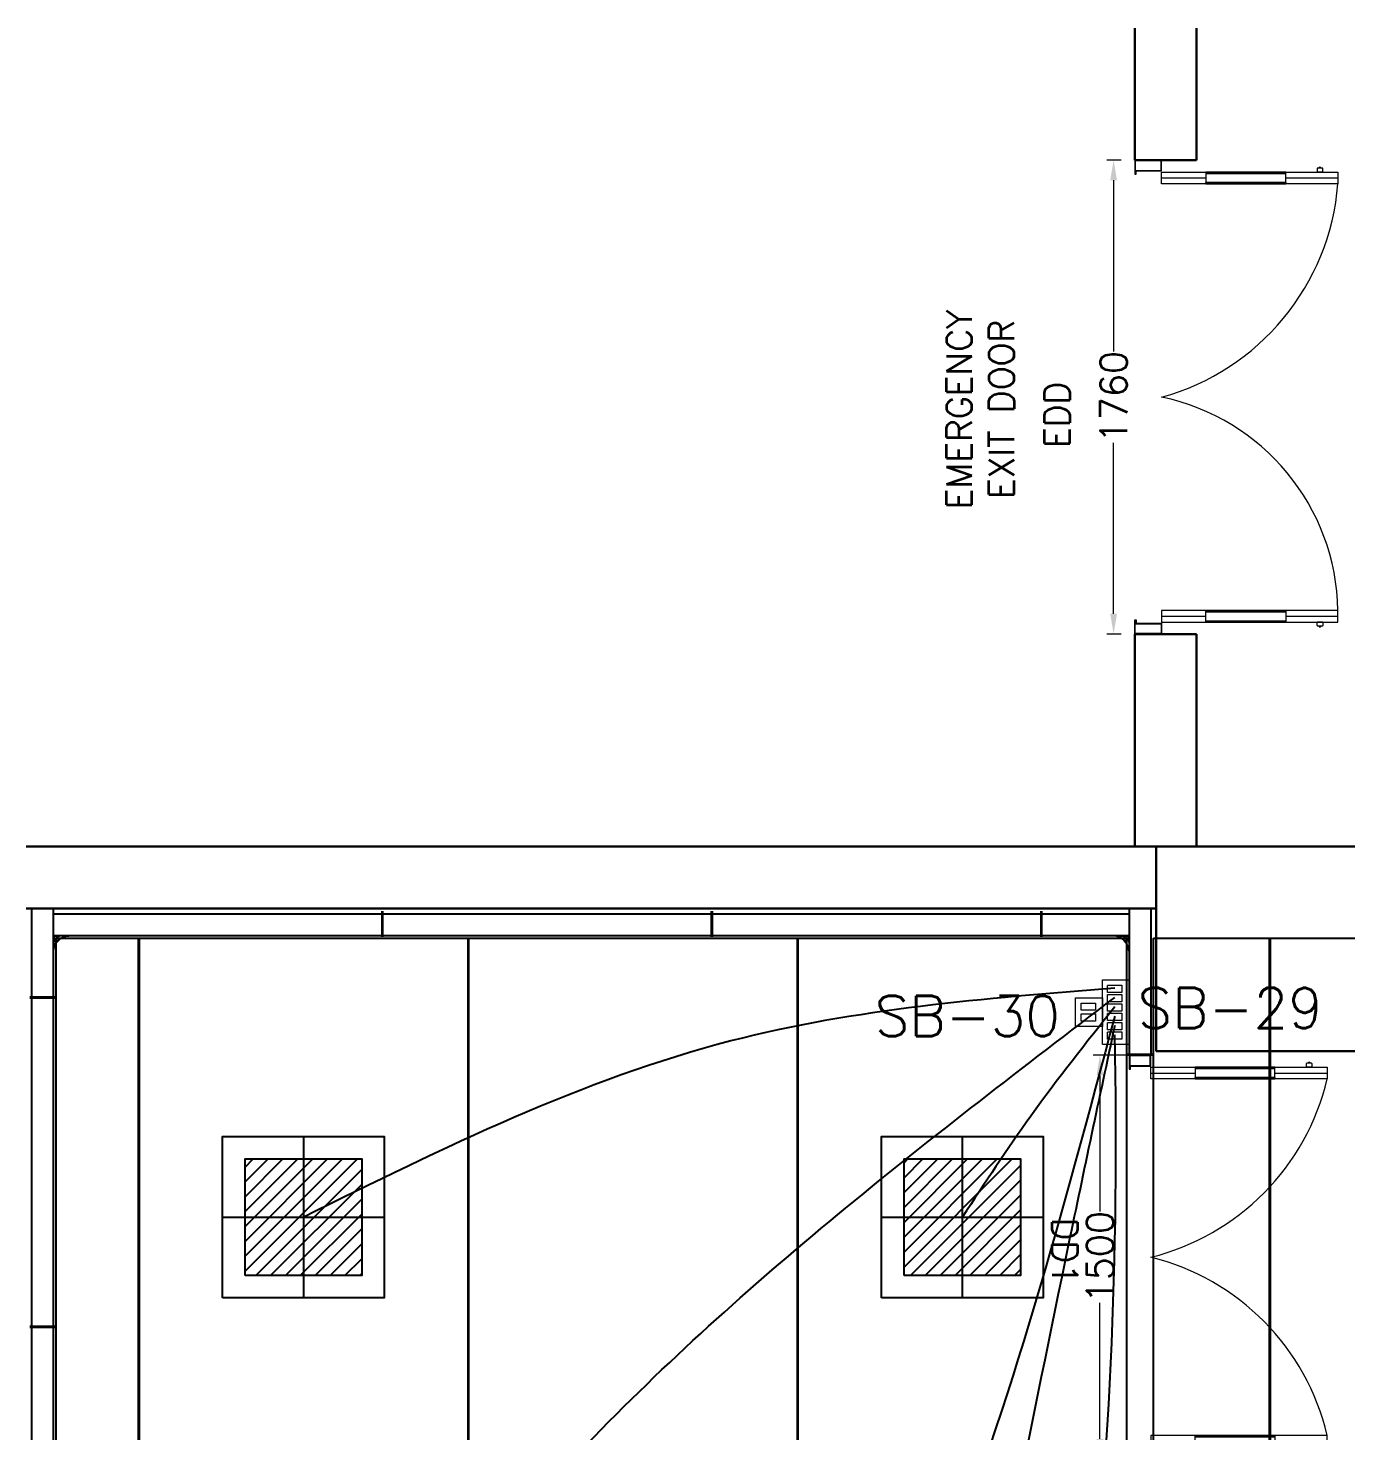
# Model space of a CAD drawing. Header units: millimetres. Extents: x 3552052 to 4144896, y -707811 to -630695.
# Drawn here: x 3614132 to 3619025, y -650614 to -645404 of the extents above; entities that cross this region are included whole.
import ezdxf

# ---------------------------------------------------------------- set-up
doc = ezdxf.new("R2010")
doc.units = ezdxf.units.MM
doc.header["$LTSCALE"] = 6
doc.header["$MEASUREMENT"] = 0
doc.linetypes.add('HIDDEN', pattern=[0.375, 0.25, -0.125])
doc.layers.get('Defpoints').update_dxf_attribs({"linetype": 'CONTINUOUS', "lineweight": 0})
for name, color, linetype, lineweight in [('1200 Door', 144, 'CONTINUOUS', 0), ('80 mm Wall', 5, 'CONTINUOUS', 0), ('Ahlada 50mm Ceiling Panels', 191, 'CONTINUOUS', 0), ('Ahlada Coving', 3, 'CONTINUOUS', 0), ('COL', 5, 'CONTINUOUS', 0), ('DIM', 7, 'CONTINUOUS', 0), ('Double Leaf Door', 4, 'CONTINUOUS', 0), ('ELE-2M UPS P.SB', 3, 'CONTINUOUS', 0), ('ELE-6M RAW P.SB', 40, 'HIDDEN', 0), ('ELE-6M UPS P.SB', 3, 'CONTINUOUS', 0), ('ELE-LIGHTING WIRRING', 7, 'CONTINUOUS', 0), ('Partition-80WP', 7, 'CONTINUOUS', 0), ('WALL', 8, 'CONTINUOUS', 0)]:
    doc.layers.add(name, color=color, linetype=linetype, lineweight=lineweight)
doc.layers.add('ELE-42W EMERGENCY DOWN LIGHT', color=7, linetype='CONTINUOUS', lineweight=0, true_color=0x608ec6)
doc.layers.add('ELE-LIGHTING WIRING', color=7, linetype='CONTINUOUS', lineweight=0, true_color=0x63d7b6)
doc.styles.add('ROMANS', font='romans.shx')
doc.dimstyles.new('AEPL1', dxfattribs={"dimtxt": 100, "dimasz": 75, "dimexe": 25, "dimexo": 50, "dimtad": 0, "dimdec": 0, "dimtxsty": 'ROMANS', "dimcen": 2.5, "dimclrd": 7, "dimclre": 7, "dimclrt": 7, "dimadec": 0, "dimazin": 0, "dimtfac": 1, "dimtdec": 0, "dimtmove": 0, "dimatfit": 3, "dimfxl": 1, "dimlwd": 0, "dimlwe": 0, "dimarcsym": 0})

# ---------------------------------------------------------------- blocks, each defined once
blk = doc.blocks.new('54W EME')
at = {"layer": 'ELE-42W EMERGENCY DOWN LIGHT', "lineweight": 25}
h = blk.add_hatch(dxfattribs=at)
h.set_pattern_fill('ANSI31', color=8, scale=312.5, style=0)
h.paths.add_polyline_path([(-216.4, -216.4), (-216.4, 216.4), (216.4, 216.4), (216.4, -216.4)])
for p, q in [((0, 300), (0, -300)), ((-300, 0), (300, 0))]:
    blk.add_line(p, q, dxfattribs=at)
for points in [[(-300, -300), (-300, 300), (300, 300), (300, -300)], [(-216.4, -216.4), (-216.4, 216.4), (216.4, 216.4), (216.4, -216.4)]]:
    blk.add_lwpolyline(points, close=True, dxfattribs=at)
blk = doc.blocks.new('XCDFCF')
at = {"layer": 'ELE-6M UPS P.SB', "color": 3, "linetype": 'ByBlock'}
for points in [[(3522348.8, -692140.9), (3522588.6, -692140.9), (3522588.6, -692240.9), (3522348.8, -692240.9)], [(3522368.8, -692168.5), (3522395.2, -692168.5), (3522395.2, -692221.3), (3522368.8, -692221.3)], [(3522403.4, -692168.5), (3522429.8, -692168.5), (3522429.8, -692221.3), (3522403.4, -692221.3)], [(3522438.1, -692168.5), (3522464.5, -692168.5), (3522464.5, -692221.3), (3522438.1, -692221.3)], [(3522472.8, -692168.5), (3522499.2, -692168.5), (3522499.2, -692221.3), (3522472.8, -692221.3)], [(3522507.5, -692168.5), (3522533.9, -692168.5), (3522533.9, -692221.3), (3522507.5, -692221.3)], [(3522542.2, -692168.5), (3522568.6, -692168.5), (3522568.6, -692221.3), (3522542.2, -692221.3)]]:
    blk.add_lwpolyline(points, close=True, dxfattribs=at)
blk = doc.blocks.new('DFSF')
at = {"layer": 'ELE-2M UPS P.SB', "color": 3, "ltscale": 10}
for points in [[(3522118.1, -692140.9), (3522224.8, -692140.9), (3522224.8, -692240.9), (3522118.1, -692240.9)], [(3522137.7, -692165.9), (3522164.4, -692165.9), (3522164.4, -692219.4), (3522137.7, -692219.4)], [(3522177.7, -692165.9), (3522204.5, -692165.9), (3522204.5, -692219.4), (3522177.7, -692219.4)]]:
    blk.add_lwpolyline(points, close=True, dxfattribs=at)
blk = doc.blocks.new('1800x100')
at = {"layer": 'Double Leaf Door'}
for points in [[(101627.9, -31394.5), (101632.8, -31394.5), (101632.8, -31098), (101627.9, -31098)], [(101671.5, -31098), (101666.6, -31098), (101666.6, -31394.5), (101671.5, -31394.5)], [(103255.9, -31098), (103260.9, -31098), (103260.9, -31394.5), (103255.9, -31394.5)], [(103299.6, -31394.5), (103294.6, -31394.5), (103294.6, -31098), (103299.6, -31098)]]:
    blk.add_hatch(color=6, dxfattribs=at).paths.add_polyline_path(points)
at = {"layer": 'Double Leaf Door', "color": 8}
for p, q in [((101627.9, -31558.5), (101627.9, -30904.2)), ((101627.9, -30904.2), (101671.5, -30904.2)), ((101649.7, -31098), (101649.7, -30904.2)), ((101671.5, -30904.2), (101671.5, -31558.5)), ((103299.6, -30904.2), (103255.9, -30904.2)), ((103255.9, -30904.2), (103255.9, -31558.5)), ((103277.8, -31098), (103277.8, -30904.2)), ((103299.6, -31558.5), (103299.6, -30904.2)), ((101613.5, -30961.8), (101613.5, -30979.7)), ((101627.9, -30959.8), (101615.5, -30959.8)), ((101615.5, -30981.7), (101627.9, -30981.7)), ((101627.9, -30959.8), (101627.9, -30981.7)), ((103299.6, -30959.8), (103312, -30959.8)), ((103299.6, -30959.8), (103299.6, -30981.7)), ((103312, -30981.7), (103299.6, -30981.7)), ((103314, -30961.8), (103314, -30979.7)), ((101649.7, -31558.5), (101649.7, -31394.5)), ((103277.8, -31558.5), (103277.8, -31394.5)), ((101583.7, -31558.5), (101583.7, -31658.5)), ((101623.9, -31558.5), (101583.7, -31558.5)), ((101585.7, -31560.5), (101585.7, -31656.5)), ((101621.9, -31560.5), (101585.7, -31560.5)), ((101621.9, -31655.5), (101621.9, -31560.5)), ((101623.9, -31653.5), (101623.9, -31558.5)), ((101671.5, -31558.5), (101627.9, -31558.5)), ((103255.9, -31558.5), (103299.6, -31558.5)), ((103303.6, -31653.5), (103303.6, -31558.5)), ((103303.6, -31558.5), (103343.7, -31558.5)), ((103305.5, -31655.5), (103305.5, -31560.5)), ((103305.5, -31560.5), (103341.8, -31560.5)), ((103341.8, -31560.5), (103341.8, -31656.5)), ((103343.7, -31558.5), (103343.7, -31658.5)), ((101583.7, -31658.5), (101623.9, -31658.5)), ((101585.7, -31656.5), (101623.9, -31656.5)), ((101633.8, -31655.5), (101621.9, -31655.5)), ((101635.8, -31653.5), (101623.9, -31653.5)), ((101623.9, -31656.5), (101633.8, -31656.5)), ((101623.9, -31658.5), (101635.8, -31658.5)), ((101633.8, -31656.5), (101633.8, -31655.5)), ((101635.8, -31658.5), (101635.8, -31653.5)), ((103291.6, -31658.5), (103291.6, -31653.5)), ((103291.6, -31653.5), (103303.6, -31653.5)), ((103303.6, -31658.5), (103291.6, -31658.5)), ((103293.6, -31656.5), (103293.6, -31655.5)), ((103293.6, -31655.5), (103305.5, -31655.5)), ((103303.6, -31656.5), (103293.6, -31656.5)), ((103341.8, -31656.5), (103303.6, -31656.5)), ((103343.7, -31658.5), (103303.6, -31658.5))]:
    blk.add_line(p, q, dxfattribs=at)
at = {"layer": 'Double Leaf Door', "color": 6}
for p, q in [((101671.5, -31098), (101627.9, -31098)), ((101627.9, -31098), (101627.9, -31394.5)), ((101632.8, -31394.5), (101632.8, -31098)), ((101666.6, -31394.5), (101666.6, -31098)), ((101671.5, -31394.5), (101671.5, -31098)), ((103255.9, -31394.5), (103255.9, -31098)), ((103255.9, -31098), (103299.6, -31098)), ((103260.9, -31394.5), (103260.9, -31098)), ((103294.6, -31394.5), (103294.6, -31098)), ((103299.6, -31098), (103299.6, -31394.5)), ((101627.9, -31394.5), (101671.5, -31394.5)), ((103299.6, -31394.5), (103255.9, -31394.5))]:
    blk.add_line(p, q, dxfattribs=at)
at = {"layer": 'Double Leaf Door', "color": 6, "ltscale": 100}
for p, q in [((101666.6, -31098), (101666.6, -31394.5)), ((103260.9, -31098), (103260.9, -31394.5))]:
    blk.add_line(p, q, dxfattribs=at)
at = {"layer": 'Double Leaf Door', "color": 6}
for points in [[(101627.9, -31098), (101627.9, -31394.5), (101632.8, -31394.5), (101632.8, -31098), (101627.9, -31098)], [(101671.5, -31098), (101671.5, -31394.5), (101666.6, -31394.5), (101666.6, -31098), (101671.5, -31098)], [(103255.9, -31098), (103255.9, -31394.5), (103260.9, -31394.5), (103260.9, -31098), (103255.9, -31098)], [(103299.6, -31098), (103299.6, -31394.5), (103294.6, -31394.5), (103294.6, -31098), (103299.6, -31098)]]:
    blk.add_lwpolyline(points, dxfattribs=at)
at = {"layer": 'Double Leaf Door', "ltscale": 5000}
for points in [[(101627.9, -31098), (101627.9, -31394.5), (101632.8, -31394.5), (101632.8, -31098), (101627.9, -31098)], [(103299.6, -31098), (103299.6, -31394.5), (103294.6, -31394.5), (103294.6, -31098), (103299.6, -31098)]]:
    blk.add_lwpolyline(points, dxfattribs=at)
at = {"layer": 'Double Leaf Door', "color": 8}
for centre, radius, start, end in [((101601.6, -31795.7), 894.2, 15.3848, 85.5115), ((103268.8, -31726.5), 822.4, 90.8957, 168.2081), ((101613.5, -30970.7), 3.72, 90, 270), ((101615.5, -30961.8), 1.98, 90, 180), ((101615.5, -30979.7), 1.98, 180, 270), ((103312, -30961.8), 1.98, 0, 90), ((103312, -30979.7), 1.98, 270, 0), ((103314, -30970.7), 3.72, 270, 90)]:
    blk.add_arc(centre, radius, start, end, dxfattribs=at)
blk = doc.blocks.new('*D664')
at = {"layer": 'Defpoints', "color": 0, "transparency": 16777216}
for p in [(3618240.4, -645894.4), (3618162.1, -647654.4), (3618240.4, -647654.4)]:
    blk.add_point(p, dxfattribs=at)
at = {"layer": 'DIM', "color": 7, "lineweight": 0, "transparency": 16777216}
for p, q in [((3618190.4, -645894.4), (3618137.1, -645894.4)), ((3618162.1, -645969.4), (3618162.1, -646604.7)), ((3618162.1, -647579.4), (3618162.1, -646944.1)), ((3618190.4, -647654.4), (3618137.1, -647654.4))]:
    blk.add_line(p, q, dxfattribs=at)
at = {"layer": 'DIM', "color": 7, "transparency": 16777216}
for points in [[(3618149.6, -645969.4), (3618174.6, -645969.4), (3618162.1, -645894.4)], [(3618149.6, -647579.4), (3618174.6, -647579.4), (3618162.1, -647654.4)]]:
    blk.add_solid(points, dxfattribs=at)
at = {"layer": 'DIM', "color": 7, "lineweight": -3, "transparency": 16777216, "insert": (3618162.1, -646774.4), "char_height": 100, "attachment_point": 5, "rotation": 90, "style": 'ROMANS'}
blk.add_mtext('1760', dxfattribs=at)
blk = doc.blocks.new('1500x80')
at = {"layer": 'Double Leaf Door'}
for points in [[(99336.2, -25417.9), (99341.1, -25417.9), (99341.1, -25121.4), (99336.2, -25121.4)], [(99379.8, -25121.4), (99374.8, -25121.4), (99374.8, -25417.9), (99379.8, -25417.9)], [(100704.2, -25121.4), (100709.2, -25121.4), (100709.2, -25417.9), (100704.2, -25417.9)], [(100747.8, -25417.9), (100742.9, -25417.9), (100742.9, -25121.4), (100747.8, -25121.4)]]:
    blk.add_hatch(color=6, dxfattribs=at).paths.add_polyline_path(points)
at = {"layer": 'Double Leaf Door', "color": 8}
for p, q in [((99336.2, -25581.8), (99336.2, -24927.6)), ((99336.2, -24927.6), (99379.8, -24927.6)), ((99358, -25121.4), (99358, -24927.6)), ((99379.8, -24927.6), (99379.8, -25581.8)), ((100747.8, -24927.6), (100704.2, -24927.6)), ((100704.2, -24927.6), (100704.2, -25581.8)), ((100726, -25121.4), (100726, -24927.6)), ((100747.8, -25581.8), (100747.8, -24927.6)), ((99321.8, -24985.1), (99321.8, -25003.1)), ((99336.2, -24983.1), (99323.7, -24983.1)), ((99323.7, -25005), (99336.2, -25005)), ((99336.2, -24983.1), (99336.2, -25005)), ((100747.8, -24983.1), (100760.3, -24983.1)), ((100747.8, -24983.1), (100747.8, -25005)), ((100760.3, -25005), (100747.8, -25005)), ((100762.2, -24985.1), (100762.2, -25003.1)), ((99358, -25581.8), (99358, -25417.9)), ((100726, -25581.8), (100726, -25417.9)), ((99292, -25581.8), (99292, -25661.8)), ((99332.2, -25581.8), (99292, -25581.8)), ((99332.2, -25656.9), (99332.2, -25581.8)), ((99379.8, -25581.8), (99336.2, -25581.8)), ((100704.2, -25581.8), (100747.8, -25581.8)), ((100751.8, -25656.9), (100751.8, -25581.8)), ((100751.8, -25581.8), (100792, -25581.8)), ((100792, -25581.8), (100792, -25661.8)), ((99294, -25583.8), (99294, -25659.8)), ((99330.2, -25583.8), (99294, -25583.8)), ((99330.2, -25658.9), (99330.2, -25583.8)), ((100753.8, -25658.9), (100753.8, -25583.8)), ((100753.8, -25583.8), (100790, -25583.8)), ((100790, -25583.8), (100790, -25659.8)), ((99292, -25661.8), (99332.2, -25661.8)), ((99294, -25659.8), (99332.2, -25659.8)), ((99342.1, -25658.9), (99330.2, -25658.9)), ((99344.1, -25656.9), (99332.2, -25656.9)), ((99332.2, -25659.8), (99342.1, -25659.8)), ((99332.2, -25661.8), (99344.1, -25661.8)), ((99342.1, -25659.8), (99342.1, -25658.9)), ((99344.1, -25661.8), (99344.1, -25656.9)), ((100739.9, -25661.8), (100739.9, -25656.9)), ((100739.9, -25656.9), (100751.8, -25656.9)), ((100751.8, -25661.8), (100739.9, -25661.8)), ((100741.9, -25659.8), (100741.9, -25658.9)), ((100741.9, -25658.9), (100753.8, -25658.9)), ((100751.8, -25659.8), (100741.9, -25659.8)), ((100790, -25659.8), (100751.8, -25659.8)), ((100792, -25661.8), (100751.8, -25661.8))]:
    blk.add_line(p, q, dxfattribs=at)
at = {"layer": 'Double Leaf Door', "color": 6}
for p, q in [((99379.8, -25121.4), (99336.2, -25121.4)), ((99336.2, -25121.4), (99336.2, -25417.9)), ((99341.1, -25417.9), (99341.1, -25121.4)), ((99374.8, -25417.9), (99374.8, -25121.4)), ((99379.8, -25417.9), (99379.8, -25121.4)), ((100704.2, -25417.9), (100704.2, -25121.4)), ((100704.2, -25121.4), (100747.8, -25121.4)), ((100709.2, -25417.9), (100709.2, -25121.4)), ((100742.9, -25417.9), (100742.9, -25121.4)), ((100747.8, -25121.4), (100747.8, -25417.9)), ((99336.2, -25417.9), (99379.8, -25417.9)), ((100747.8, -25417.9), (100704.2, -25417.9))]:
    blk.add_line(p, q, dxfattribs=at)
at = {"layer": 'Double Leaf Door', "color": 6, "ltscale": 100}
for p, q in [((99374.8, -25121.4), (99374.8, -25417.9)), ((100709.2, -25121.4), (100709.2, -25417.9))]:
    blk.add_line(p, q, dxfattribs=at)
at = {"layer": 'Double Leaf Door', "color": 6}
for points in [[(99336.2, -25121.4), (99336.2, -25417.9), (99341.1, -25417.9), (99341.1, -25121.4), (99336.2, -25121.4)], [(99379.8, -25121.4), (99379.8, -25417.9), (99374.8, -25417.9), (99374.8, -25121.4), (99379.8, -25121.4)], [(100704.2, -25121.4), (100704.2, -25417.9), (100709.2, -25417.9), (100709.2, -25121.4), (100704.2, -25121.4)], [(100747.8, -25121.4), (100747.8, -25417.9), (100742.9, -25417.9), (100742.9, -25121.4), (100747.8, -25121.4)]]:
    blk.add_lwpolyline(points, dxfattribs=at)
at = {"layer": 'Double Leaf Door', "ltscale": 5000}
for points in [[(99336.2, -25121.4), (99336.2, -25417.9), (99341.1, -25417.9), (99341.1, -25121.4), (99336.2, -25121.4)], [(100747.8, -25121.4), (100747.8, -25417.9), (100742.9, -25417.9), (100742.9, -25121.4), (100747.8, -25121.4)]]:
    blk.add_lwpolyline(points, dxfattribs=at)
at = {"layer": 'Double Leaf Door', "color": 8}
for centre, radius, start, end in [((99175.8, -25796.3), 892.3, 13.906, 76.7864), ((100908.2, -25796.3), 892.3, 103.2136, 166.094), ((99321.8, -24994.1), 3.72, 90, 270), ((99323.7, -24985.1), 1.98, 90, 180), ((99323.7, -25003.1), 1.98, 180, 270), ((100760.3, -24985.1), 1.98, 0, 90), ((100760.3, -25003.1), 1.98, 270, 0), ((100762.2, -24994.1), 3.72, 270, 90)]:
    blk.add_arc(centre, radius, start, end, dxfattribs=at)
blk = doc.blocks.new('*D667')
at = {"layer": 'Defpoints', "color": 0, "transparency": 16777216}
for p in [(3618111.5, -649218.9), (3618260.4, -649218.9), (3618260.4, -650718.9)]:
    blk.add_point(p, dxfattribs=at)
at = {"layer": 'DIM', "color": 7, "lineweight": 0, "transparency": 16777216}
for p, q in [((3618210.4, -649218.9), (3618086.5, -649218.9)), ((3618111.5, -649293.9), (3618111.5, -649799.2)), ((3618111.5, -650643.9), (3618111.5, -650138.6)), ((3618210.4, -650718.9), (3618086.5, -650718.9))]:
    blk.add_line(p, q, dxfattribs=at)
at = {"layer": 'DIM', "color": 7, "transparency": 16777216}
for points in [[(3618099, -649293.9), (3618124, -649293.9), (3618111.5, -649218.9)], [(3618099, -650643.9), (3618124, -650643.9), (3618111.5, -650718.9)]]:
    blk.add_solid(points, dxfattribs=at)
at = {"layer": 'DIM', "color": 7, "lineweight": -3, "transparency": 16777216, "insert": (3618111.5, -649968.9), "char_height": 100, "attachment_point": 5, "rotation": 90, "style": 'ROMANS'}
blk.add_mtext('1500', dxfattribs=at)
blk = doc.blocks.new('A010004 Mezz.F. Layout Plan$0$b & c')
at = {"layer": 'Ahlada Coving', "color": 3}
for p, q in [((-4.1, 40.9), (-5.7, 42.5)), ((-2.7, 7.8), (-3.7, 7.8)), ((-3.7, 7.8), (-2.7, 6)), ((4.9, 15.3), (-2.7, 7.8)), ((-2.7, 6), (5.7, 14.4)), ((8.7, 11.4), (0.3, 3)), ((0.3, 3), (2.1, 2)), ((2.1, 3), (9.7, 10.6)), ((2.1, 2), (2.1, 3)), ((36.9, 0), (35.3, 1.6))]:
    blk.add_line(p, q, dxfattribs=at)
blk.add_lwpolyline([(-5.7, 30.7), (-5.7, 5.7), (0, 0), (25, 0), (22.8, 1.5), (13.2, 1.5), (3.6, 4.5), (3.6, 1.5), (0.6, 1.5), (-4.2, 6.3), (-4.2, 9.3), (-1.2, 9.3), (-4.2, 18.9), (-4.2, 28.4), (-5.7, 30.7)], dxfattribs=at)
for radius, start, end in [(44, 181.9548, 220.5976), (42.5, 184.1661, 265.906), (44, 222.2286, 227.7746), (44, 229.4056, 268.1119)]:
    blk.add_arc((38.3, 44), radius, start, end, dxfattribs=at)

msp = doc.modelspace()

# ---------------------------------------------------------------- linework, layer by layer
at = {"layer": '80 mm Wall', "lineweight": -3, "ltscale": 500}
for p, q in [((3614145.4, -648673.9), (3614145.4, -655118.9)), ((3614225.4, -648673.9), (3614225.4, -655118.9)), ((3618220.4, -648673.9), (3618220.4, -649218.9)), ((3618300.4, -648673.9), (3618300.4, -649218.9)), ((3614225.4, -648693.9), (3618220.4, -648693.9)), ((3614225.4, -648773.9), (3618220.4, -648773.9))]:
    msp.add_line(p, q, dxfattribs=at)
at = {"layer": '80 mm Wall', "color": 251, "lineweight": -3, "ltscale": 500}
msp.add_line((3618300.4, -649218.9), (3618220.4, -649218.9), dxfattribs=at)
at = {"layer": 'Ahlada 50mm Ceiling Panels', "lineweight": -3}
for p, q in [((3614235.4, -648783.9), (3618210.4, -648783.9)), ((3614235.4, -648783.9), (3614235.4, -655008.9)), ((3614541.4, -648783.9), (3614541.4, -655008.9)), ((3614544.4, -648783.9), (3614544.4, -655008.9)), ((3615764.4, -648783.9), (3615764.4, -655008.9)), ((3615767.4, -648783.9), (3615767.4, -655008.9)), ((3616987.4, -648783.9), (3616987.4, -655008.9)), ((3616990.4, -648783.9), (3616990.4, -655008.9)), ((3618210.4, -648783.9), (3618210.4, -655008.9)), ((3618310.4, -648783.9), (3622410.4, -648783.9)), ((3618310.4, -650723.9), (3618310.4, -648783.9)), ((3618741.4, -655008.9), (3618741.4, -648783.9)), ((3618744.4, -655008.9), (3618744.4, -648783.9))]:
    msp.add_line(p, q, dxfattribs=at)
at = {"layer": 'COL', "color": 7, "lineweight": 30}
msp.add_lwpolyline([(3618320.4, -649203.9), (3619110.4, -649203.9), (3619110.4, -648443.9), (3618320.4, -648443.9)], close=True, dxfattribs=at)
at = {"layer": 'ELE-LIGHTING WIRING', "color": 254, "lineweight": -3, "true_color": 0xdebad0}
msp.add_arc((3600652.3, -649543.4), 17518.6, 345.35567, 1.31056, dxfattribs=at)
for points in [[(3618166.4, -648969.3), (3616741.5, -649165.9), (3615153, -649821)], [(3615154.4, -651897), (3616233.3, -650635.8), (3618166.4, -649004)], [(3618166.4, -649038.6), (3617854.3, -649445.6), (3617600.4, -649821)], [(3618166.4, -649073.3), (3616436, -652951.5), (3615154.4, -653972.4)], [(3618166.4, -649108), (3617994.9, -649919.5), (3617600.4, -651897)]]:
    msp.add_spline(points, degree=3, dxfattribs=at)
at = {"layer": 'Partition-80WP', "lineweight": -3, "ltscale": 0.5}
for p, q in [((3615445.4, -648684, -92016.4), (3615445.4, -648779.3, -92016.4)), ((3615448.4, -648684, -92016.4), (3615448.4, -648779.3, -92016.4)), ((3616668.4, -648684, -92016.4), (3616668.4, -648779.3, -92016.4)), ((3616671.4, -648684, -92016.4), (3616671.4, -648779.3, -92016.4)), ((3617891.4, -648684, -92016.4), (3617891.4, -648779.3, -92016.4)), ((3617894.4, -648684, -92016.4), (3617894.4, -648779.3, -92016.4)), ((3614234.4, -649003.7, -92016.4), (3614139.1, -649003.7, -92016.4)), ((3614234.4, -649006.7, -92016.4), (3614139.1, -649006.7, -92016.4)), ((3614234.4, -650226.7, -92016.4), (3614139.1, -650226.7, -92016.4)), ((3614234.4, -650229.7, -92016.4), (3614139.1, -650229.7, -92016.4))]:
    msp.add_line(p, q, dxfattribs=at)
at = {"layer": 'Partition-80WP', "color": 251, "lineweight": -3, "ltscale": 0.5}
for p, q in [((3618309.4, -649215.9), (3618214.1, -649215.9)), ((3618309.4, -649218.9), (3618214.1, -649218.9))]:
    msp.add_line(p, q, dxfattribs=at)
at = {"layer": 'WALL', "color": 7, "lineweight": 30}
for p, q in [((3618240.4, -645404.9), (3618240.4, -645403.9)), ((3618240.4, -645894.4), (3618240.4, -645404.9)), ((3618470.4, -645894.4), (3618470.4, -645404.9)), ((3618240.4, -645894.4), (3618470.4, -645894.4)), ((3618240.4, -648443.9), (3618240.4, -647654.4)), ((3618240.4, -647654.4), (3618470.4, -647654.4)), ((3618470.4, -648443.9), (3618470.4, -647654.4)), ((3614125.4, -648443.9), (3618320.4, -648443.9)), ((3614125.4, -648673.9), (3618320.4, -648673.9))]:
    msp.add_line(p, q, dxfattribs=at)

# ---------------------------------------------------------------- block references
at = {"layer": 'Ahlada Coving', "lineweight": -3, "ltscale": 500, "yscale": 1.418185559101401, "zscale": 1.418185559101401, "rotation": 180}
for p, xscale in [((3614233.4, -648773.9), -1.418185559101401), ((3618212.4, -648773.9), 1.418185559101401)]:
    msp.add_blockref('A010004 Mezz.F. Layout Plan$0$b & c', p, dxfattribs=dict(at, xscale=xscale))
at = {"layer": 'Double Leaf Door', "color": 251, "lineweight": -3, "rotation": 270}
for name, p in [('1800x100', (3649898.9, -544310.7)), ('1500x80', (3643882.2, -549926.9))]:
    msp.add_blockref(name, p, dxfattribs=at)
at = {"layer": 'ELE-2M UPS P.SB', "color": 0, "lineweight": -3, "rotation": 270}
msp.add_blockref('DFSF', (4310261.3, 2873112.5), dxfattribs=at)
at = {"layer": 'ELE-42W EMERGENCY DOWN LIGHT', "lineweight": -3}
for p in [(3615154.4, -649820.4), (3617600.4, -649820.4)]:
    msp.add_blockref('54W EME', p, dxfattribs=at)
at = {"layer": 'ELE-6M RAW P.SB', "color": 0, "lineweight": -3, "rotation": 270}
msp.add_blockref('XCDFCF', (4310361.3, 2873409.7), dxfattribs=at)

# ---------------------------------------------------------------- texts
at = {"layer": '1200 Door', "color": 251, "lineweight": -3, "style": 'ROMANS'}
for s, rotation, p in [('EDD', 90, (3617999.3, -646962.9, -35804.4)), ('DD1', 270, (3617934.1, -649822.1, -35804.4))]:
    msp.add_text(s, height=94.18, rotation=rotation, dxfattribs=at).set_placement(p)
at = {"layer": '1200 Door', "color": 251, "lineweight": -3, "insert": (3617667.7, -646852), "char_height": 94.18, "width": 1944.789, "attachment_point": 5, "rotation": 90, "style": 'ROMANS'}
msp.add_mtext(' EMERGENCY\\P EXIT DOOR', dxfattribs=at)
at = {"layer": 'ELE-LIGHTING WIRRING', "color": 200, "lineweight": -3, "char_height": 150, "width": 349.838, "attachment_point": 1, "style": 'ROMANS'}
for s, insert in [('{\\C256;SB-30}', (3617275.3, -648997.7)), ('{\\C256;SB-29}', (3618250.8, -648968.2))]:
    msp.add_mtext(s, dxfattribs=dict(at, insert=insert))

# ---------------------------------------------------------------- dimensions: what is measured, and where the dimension line sits
at = {"layer": 'DIM', "color": 251, "lineweight": -3}
dim = msp.add_linear_dim(base=(3618162.1, -647654.4), p1=(3618240.4, -645894.4), p2=(3618240.4, -647654.4), angle=90, dimstyle='AEPL1', dxfattribs=at)
dim.commit()
dim.dimension.update_dxf_attribs({"geometry": '*D664', "text_midpoint": (3618162.1, -646774.4)})
dim = msp.add_linear_dim(base=(3618111.5, -649218.9), p1=(3618260.4, -650718.9), p2=(3618260.4, -649218.9), angle=90, dimstyle='AEPL1', dxfattribs=at)
dim.commit()
dim.dimension.update_dxf_attribs({"geometry": '*D667', "text_midpoint": (3618111.5, -649968.9), "dimtype": 160})

doc.saveas('drawing.dxf')
